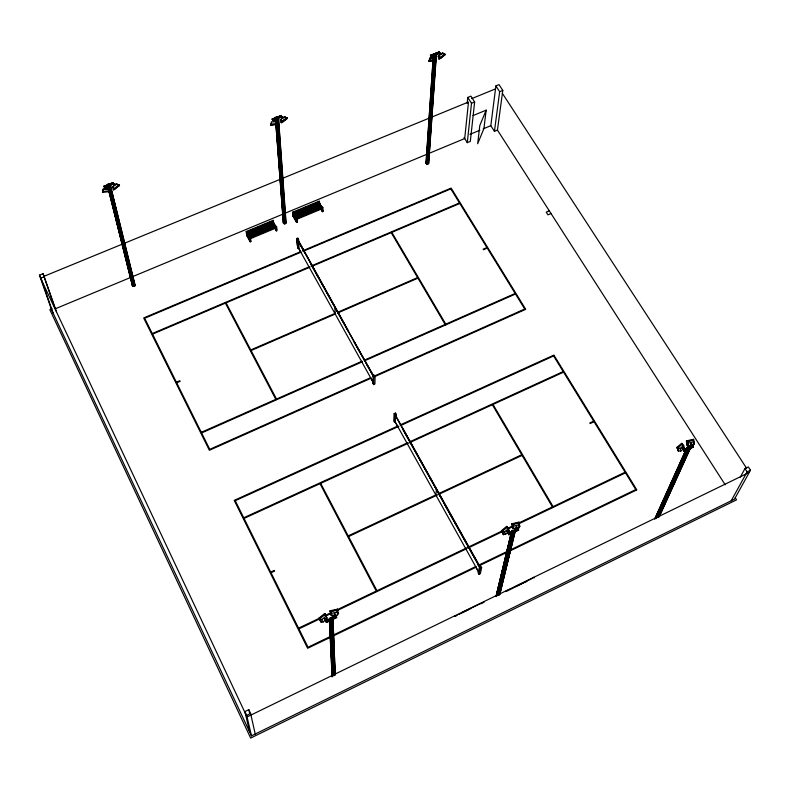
<?xml version="1.0" encoding="UTF-8"?>
<svg xmlns="http://www.w3.org/2000/svg" width="790" height="790" viewBox="0 0 790 790"><rect width="100%" height="100%" fill="white"/><g stroke="black" fill="none" stroke-linecap="round" stroke-linejoin="round"><path stroke-width="1.19" d="M107.302 185.334C109.03 180.574 112.526 188.089 107.618 185.966M104.843 187.062C107.114 187.131 104.379 188.306 104.902 187.349M104.971 187.971L105.751 187.566M105.771 187.892L105.643 186.894M272.876 120.347L272.234 119.033L272.876 120.347L281.665 116.821L281.388 115.942L281.072 115.498L272.214 119.083M372.92 383.377L373.078 375.833L374.421 375.23L375.092 376.445L374.914 383.979L373.581 384.582L372.92 383.377L373.581 383.081M373.581 384.582L373.749 377.037L373.078 375.833M112.921 183.961C115.617 183.616 111.992 184.228 113.543 184.672M113.543 183.468L114.767 185.146L112.387 183.161L114.333 185.453L112.387 183.161M508.948 534.81L508.128 533.25L508.948 534.81L518.596 530.09L517.825 528.638L518.596 530.09M395.997 417.92L396.185 414.286L395.494 413.051L394.141 413.664L393.785 420.942L394.467 422.166L395.138 421.86L395.494 414.908L396.225 416.231M394.467 422.166L394.832 414.898L394.141 413.664M395.494 413.051L395.326 415.589L479.866 567.408L402.732 429.128M519.297 527.681L518.813 523.108L512.414 524.53L512.987 527.819L513.925 528.875L519.297 527.681L518.813 523.108M435.636 59.605L434.905 57.571L430.293 58.006L430.145 60.139L428.861 60.553L428.94 61.324L436.169 60.307L436.09 59.536L429.869 60.139L429.948 60.909L428.94 61.324M428.575 162.345C429.484 164.152 425.958 164.666 425.998 162.78L433.029 60.356M433.197 57.917L433.513 53.947L435.774 53.325M426.146 163.362L433.098 60.04M433.364 58.539L433.513 53.947M426.353 163.609L433.513 60.03M433.68 57.591L433.453 54.263M428.427 137.421L428.595 134.981M426.63 163.806L433.809 60.238M433.977 57.798L433.848 55.152M426.946 163.945L434.174 60.376M434.342 57.947L434.154 55.359M427.301 164.004L434.559 60.445M434.727 58.006C433.453 55.379 436.465 55.991 436.445 54.105L428.674 163.224M427.657 163.984L435.29 55.547M427.992 163.886L435.665 55.448M428.289 163.718L436.08 53.542M428.516 163.49L436.307 53.809M431.508 56.307C430.994 56.831 433.463 56.238 431.666 56.929M431.468 55.241L431.883 58.006L431.409 55.873C432.298 53.799 432.801 61.008 431.784 55.843L431.834 55.201M103.154 189.264L102.838 191.565L103.154 189.264L108.181 188.721L108.813 190.923M467.157 103.411L467.769 97.427L470.909 96.143L474.642 101.979L470.317 141.39L467.285 142.654L464.056 137.519M337.676 614.877L337.192 610.166L330.605 611.638L332.146 616.111L337.676 614.877L337.192 610.166M467.285 142.654L471.502 103.263L467.769 97.427M271.345 122.095L271.098 124.306L271.77 121.917L276.579 121.423L277.32 123.517L276.816 123.724M113.187 182.618L113.809 183.833L104.576 187.536L103.944 186.183L104.576 187.536M689.561 447.426C683.972 445.027 689.038 453.677 690.035 448.157L658.495 517.539M435.863 494.609L436.435 489.83M486.166 110.156L483.934 128.543L477.674 143.74L479.807 125.521L486.166 110.156L473.032 115.577M429.316 60.484L429.602 58.312L430.293 58.006M497.443 130.083L494.441 131.338L490.817 125.679L495.893 85.893L499.004 84.619L502.786 90.416L497.443 130.083L725.19 484.803M494.441 131.338L499.665 91.689L495.893 85.893M499.685 594.653L515.05 531.423L514.191 533.23L512.068 532.845L496.89 596.015M514.616 530.653L512.493 530.268L511.634 532.075M478.256 572.967L479.471 566.874L480.873 566.203L481.624 567.556L480.379 573.639L478.997 574.3L478.256 572.967L478.947 572.632L471.699 559.429L395.138 421.86L397.864 426.768M479.579 569.462L480.014 567.338L444.118 503.605M478.997 574.3L480.221 568.227L479.471 566.874M325.678 620.881L335.967 616.052L336.244 616.526L336.659 617.592L326.477 622.461L325.678 620.881L335.967 616.052M425.998 162.78L426.205 162.217M332.096 676.951L329.361 619.133L330.378 617.671L332.541 618.076M335.108 674.7L332.955 618.886L335.227 674.285M684.268 451.367L683.419 449.875L684.268 451.367L693.403 446.992L693.106 445.935L692.633 445.491L683.36 449.945M335.908 615.983L336.659 617.592M496.229 595.709L511.653 531.226M496.16 596.104L511.012 534.03M496.11 596.549L511.831 530.831M496.367 596.252L511.258 534.089M496.643 595.68L511.801 532.49M498.717 587.661L499.576 584.077M501.867 574.508L502.736 570.923M504.168 564.939L505.886 557.77M508.187 548.201L509.046 544.616M511.347 535.047L512.206 531.463M497.493 595.087L512.433 533.132M497.878 595.255L512.848 533.319M498.293 595.334L513.303 533.408M498.697 595.305L513.767 533.378M499.379 593.981L514.191 533.23M499.724 593.132L502.351 582.378M502.934 579.988L504.682 572.819M506.143 566.845L513.431 536.983M514.014 534.593L514.883 531.008M499.428 594.949L514.567 532.993M499.922 593.902L515.1 531.848M285.506 221.585C287.53 222.978 283.867 224.982 283.324 222.81L275.858 124.07M275.75 118.846C280.569 120.91 276.915 113.691 275.414 118.243M132.364 284.825C131.575 287.669 136.887 286.108 134.567 284.183M273.212 119.843C272.629 121.374 275.216 119.083 273.3 120.643M273.982 119.764L274.15 120.564M280.914 116.89L282.228 118.382L282.721 118.056L280.638 115.903L280.578 116.673C281.24 118.885 282.356 115.113 281.517 117.592M281.675 116.397L282.109 117.127M654.673 519.099L686.717 447.969M655.127 518.358L687.142 447.288M655.187 518.744L686.233 449.885M686.48 449.283L687.488 447.061M655.848 517.993L686.421 450.28M656.105 518.309L687.201 449.51M656.934 517.45L687.567 449.777M657.31 517.618L687.991 449.964M658.218 516.581L688.436 450.043M658.623 516.551L688.88 450.014M659.196 516.7L690.105 448.562M659.561 515.929L689.897 449.342M281.072 115.498L281.665 116.821M329.805 620.397L331.514 620.95L332.886 619.794M740.289 477.17L744.98 468.559L748.347 466.92L750.5 470.228L734.443 499.211L251.477 735.855L51.755 310.253L39.5 275.137L43.055 273.676L56.515 311.714M731.194 500.801L747.123 471.867L750.5 470.228M438.875 53.246C439.951 55.004 438.46 51.725 440.079 53.384C439.447 53.295 438.223 50.323 439.507 53.216L431.123 56.584L430.471 55.31L431.123 56.584M692.633 445.491L693.403 446.992M684.308 450.34L684.97 449.895L683.765 448.384L682.047 447.999L684.594 450.093M677.543 447.713L682.353 443.546L681.711 443.259L676.902 447.436L678.521 451.436L676.902 447.436M677.919 447.792L682.155 444.118L683.646 445.422L684.318 448.009L680.753 451.1L678.719 450.863L677.919 447.792L680.081 448.513L680.753 451.1M680.081 448.513L683.646 445.422M682.214 448.651L682.333 447.752M682.876 448.651C686.026 448.582 681.503 448.848 683.666 449.372M682.876 448.868L683.834 448.167M683.765 448.384L684.693 450.142M683.35 449.145L684.081 448.394M683.271 449.362L684.239 448.878M683.518 449.451L684.229 448.661M502.509 531.087L504.583 531.907L508.474 528.619L507.14 527.177L502.509 531.087L503.586 534.129L505.491 534.465L509.382 531.176L508.474 528.619M506.795 531.285L508.424 531.739L509.649 533.299L509.037 533.724L506.795 531.285L509.343 533.566M507.022 531.927L508.375 532.233M507.545 531.996C510.567 531.877 506.39 532.025 508.197 532.825M507.575 532.213L508.286 531.413M507.881 532.045L508.503 531.522M507.733 532.49L508.424 531.739M507.98 532.727L508.938 532.243M508.286 532.559L508.908 532.025M501.502 530.712L503.388 534.712L501.502 530.712L506.755 526.278L508.632 530.278M502.085 531.038L507.338 526.594M325.125 619.775C328.561 618.708 323.347 621.295 326.023 619.083M325.934 619.321L326.843 621.207L325.934 619.321L324.404 618.777L326.843 621.207M319.96 618.6L321.935 619.518L326.181 616.012L325.016 614.442L319.96 618.6L321.332 621.602L323.08 622.036L327.327 618.54L324.68 613.484L318.943 618.195L321.135 622.194L318.943 618.195M325.628 620.061L324.404 618.777M325.529 620.298L326.438 619.617M319.476 618.57L325.213 613.85M324.69 619.409L324.739 618.501M438.964 58.144L438.164 56.13L442.716 52.861L444.365 54.263M444.78 53.977L440.099 57.769L440.553 58.391L445.224 54.599L444.78 53.977L443.081 54.806M439.25 55.675L440.247 57.601L438.549 58.42L438.993 59.043L441.798 56.771M438.272 52.535C440.8 52.742 441.067 56.455 438.44 53.078L438.272 52.535L439.586 53.404M438.44 53.078L438.549 52.308M439.092 53.197L439.655 52.752M438.944 53.463L439.645 52.999M439.102 53.7L439.852 52.93M439.309 53.631L440.02 53.167M439.309 53.888L439.862 53.434M439.467 53.927L440.079 53.384M438.164 56.13L442.716 52.861M280.578 116.673L282.514 118.145M281.003 117.098L281.586 116.634M281.289 117.048L281.872 116.584M281.181 117.345L281.763 116.88M281.388 117.266L282.05 116.821M281.378 117.532L282.139 117.029M280.312 119.794L284.785 116.525L286.513 117.937L282.158 121.413L281.181 121.828L280.312 119.794L284.785 116.525M281.971 121.601L286.908 117.661L287.382 118.283L282.445 122.233L281.26 122.727L280.796 122.104L281.971 121.601L282.445 122.233M281.26 122.727L287.382 118.283M284.874 119.922L282.05 122.174L282.82 121.848M516.502 528.54C515.11 526.703 518.793 529.261 516.354 528.046M517.381 528.322L517.144 527.295L517.223 527.848M113.78 188.869L119.004 184.761L119.507 185.403L114.283 189.511L113.523 189.837L113.019 189.205L113.78 188.869L114.283 189.511M113.523 189.837L119.507 185.403M113.049 183.942L113.661 183.458M113.039 184.159L113.859 183.655L104.537 187.408M113.227 184.406L114.165 184.189M113.424 184.386L114.046 183.902M113.424 184.603L114.165 184.109M116.831 183.606L112.96 186.647L114.027 188.662L113.395 188.929L112.427 186.875L116.298 183.843L118.628 185.038L117.996 185.324L116.298 183.843M692.257 445.165C689.433 443.931 693.324 445.639 692 444.178M691.359 445.392L691.171 444.365M284.114 221.506L283.324 222.81M325.826 618.965L326.497 619.814M325.065 619.567L325.727 620.427M105.327 189.047L105.1 187.26M105.722 188.998L105.495 187.22M102.582 191.536L102.532 192.414L109.464 191.605L109.366 190.805L102.582 191.536L102.532 192.414M108.181 188.721L103.046 189.323M683.597 448.078L683.844 448.868M251.477 735.855L246.687 715.414L250.618 713.508L248.811 709.687L244.89 711.593L249.749 732.192M749.295 472.4L247.043 716.955L40.418 277.764M461.597 612.783L480.804 603.432M505.6 591.355L509.975 589.231M515.436 586.565L532.934 578.053M455.583 616.131L454.941 616.447L454.576 615.756M456.008 615.924L457.272 615.311M459.109 614.413L459.958 614.008M460.807 613.593L461.646 613.178M462.496 612.764L463.335 612.359M464.184 611.944L464.885 611.598M465.873 611.124L466.584 610.779M467.562 610.295L468.411 609.89M469.25 609.475L469.951 609.13M480.903 603.797L483.431 602.573M506.459 591.355L507.012 591.088M507.851 590.673L508.543 590.337M509.52 589.863L510.35 589.458M511.179 589.054L512.019 588.649M512.848 588.244L513.678 587.839M514.517 587.434L515.347 587.029M516.176 586.624L517.015 586.22M517.845 585.815L518.675 585.41M519.504 585.005L520.195 584.659M521.173 584.195L521.864 583.85M522.832 583.385L523.523 583.05M524.353 582.645L525.182 582.24M526.012 581.835L526.841 581.43M109.366 190.805L109.464 191.605M330.24 636.543L308.021 647.227L235.252 500.702L398.911 426.294M332.462 635.476L475.787 566.529M478.009 565.462L508.01 551.035M510.231 549.958L635.772 489.573M330.951 637.066L307.646 648.284L234.225 500.376L397.982 425.948M333.173 635.999L476.34 567.111M479.678 565.502L506.311 552.684M509.639 551.084L636.829 489.889L553.879 355.095L400.224 424.931M480.221 568.227L481.624 567.556M508.187 533.25L517.904 528.688M508.375 533.408L518.013 528.796M508.483 533.556L518.121 528.945M325.786 620.92L336.046 616.17M508.592 533.734L518.23 529.122M683.607 449.905L692.741 445.53M325.865 621.039L336.145 616.328M683.725 449.994L692.86 445.629M325.964 621.197L336.244 616.526M508.701 533.941L518.339 529.33M683.854 450.132L692.988 445.757M508.8 534.159L518.438 529.547M683.972 450.31L693.106 445.935M326.477 622.461L326.171 621.612L336.352 616.733M326.27 621.829L336.451 616.951M508.879 534.366L518.517 529.754M684.081 450.498L693.215 446.133M326.349 622.036L336.53 617.168M508.928 534.544L518.566 529.932M684.18 450.705L693.314 446.34M684.249 450.912L693.383 446.538M326.468 622.362L336.599 617.346M684.288 451.1L693.423 446.725M684.298 451.248L693.432 446.883M298.551 628.168L320.75 617.563M325.194 615.45L330.743 612.793M337.399 609.613L376.247 591.058L319.99 483.658M502.44 530.801L376.958 590.723L320.681 483.342M507.99 528.145L512.433 526.021M519.089 522.842L552.408 506.933M553.079 506.617L625.107 472.213M298.897 628.86L320.059 618.748M325.618 616.091L331.188 613.435M337.873 610.245L467.038 548.537M469.27 547.47L501.561 532.045M508.246 528.856L512.7 526.732M518.27 524.066L625.492 472.845M270.713 572.098L274.278 570.429L274.614 571.101L271.039 572.77M348.212 535.877L436.09 494.797M438.312 493.76L521.746 454.764M593.685 421.139L589.794 422.956L590.169 423.568L594.06 421.751M348.558 536.538L522.111 455.386M243.725 517.776L407.383 442.874M409.625 441.847L563.191 371.567M244.051 518.428L563.556 372.159M401.152 425.277L554.244 355.678M394.832 414.898L396.185 414.286M112.427 186.875L112.96 186.647M370.619 377.689L209.755 449.352L144.639 318.251L301.138 252.129M373.986 376.188L524.728 309.028M371.152 378.193L209.36 450.29L143.681 317.965L300.24 251.832M373.749 377.037L525.715 309.315L451.13 188.099L302.511 250.874M119.004 184.761L118.233 185.107L118.737 185.739M201.292 432.328L275.819 399.355L225.417 303.143M361.938 361.247L276.5 399.059L226.078 302.866M364.19 360.25L445.135 324.433M445.787 324.147L515.149 293.455M201.598 432.95L362.314 361.82M364.555 360.823L515.495 294.018M118.253 186.164L118.757 185.946M114.273 189.294L114.777 189.077M549.297 210.841L546.236 212.155L547.954 214.85L551.015 213.517M176.407 382.212L179.834 380.731L180.13 381.323L176.703 382.814M250.766 349.96L335.316 313.294M337.577 312.317L417.614 277.606M486.916 247.547L483.164 249.176L483.5 249.729L487.252 248.1M251.072 350.553L335.641 313.867M337.893 312.889L417.94 278.169M271.266 124.109L270.753 125.156L277.853 124.237L277.764 123.447L271.266 124.109L270.753 125.156M285.723 118.164L286.908 117.661M285.812 119.172L286.592 118.846M152.243 333.558L309.828 266.556M312.09 265.598L459.474 202.931M152.529 334.14L309.769 267.277M312.03 266.309L459.8 203.465M440.642 54.382L439.368 53.226M303.409 251.171L451.455 188.622M277.764 123.447L277.231 124.494M434.905 57.571L429.602 58.312M296.615 238.541L297.909 237.988L298.531 239.103L299.045 247.566L297.761 248.109L296.615 238.541L297.761 248.109M297.228 239.647L298.531 239.103M443.664 55.251L445.224 54.599M444.405 55.162L439.823 58.48L440.84 58.055M429.859 61.176L430.51 60.909M438.993 59.043L440.553 58.391M250.242 238.047L250.529 240.624L249.877 240.901L246.905 235.42L246.529 232.092L273.38 220.914L273.083 220.361L246.223 231.539L246.658 235.232L250.223 241.809L250.864 241.543L250.539 238.6L247.191 232.586M292.991 212.747L319.486 201.717L319.18 201.183L292.685 212.204L292.932 215.956L296.566 222.444L297.198 222.178L297.02 219.195L296.714 218.652L296.872 221.269L296.24 221.536L293.209 216.124L292.685 212.204M246.658 235.232L247.3 234.966L247.072 233.001M292.932 215.956L293.564 215.69L293.376 212.698M246.905 235.42L247.556 235.144L247.112 231.845L250.134 237.711L247.151 232.211M293.209 216.124L293.841 215.858L293.564 212.51L296.655 218.682L293.613 213.261M247.25 236.328L247.892 236.062M293.534 217.033L294.166 216.766M249.877 240.901L249.502 237.583L276.401 226.365L277.004 230.621L276.362 230.887L274.821 228.093M296.24 221.536L296.023 218.178L322.557 207.108L322.991 211.404L322.36 211.671L320.779 208.906M250.223 241.809L249.808 238.136L276.697 226.908M296.566 222.444L296.329 218.721L322.863 207.642M250.539 238.6L276.115 227.925L276.362 230.887M297.02 219.195L322.251 208.669L321.945 208.125M321.017 208.965L322.034 210.752L322.675 210.495L322.557 207.108M469.951 134.349L479.866 130.232M483.154 128.869L490.817 125.679M52.12 308.732L49.849 309.68L250.657 738.067L736.557 499.853L735.223 497.779M427.42 154.05L55.152 308.851L43.055 273.676M429.434 153.211L464.698 138.546L468.51 102.009L431.982 117.009M434.589 60.721L435.26 60.445M43.845 276.362L122.608 244.021M124.889 243.083L429.691 117.947M53.098 313.136L40.892 278.09L44.447 276.628M471.502 103.263L474.642 101.979M499.665 91.689L502.786 90.416M471.729 98.632L495.518 88.865M113.207 182.49L103.964 186.322L113.316 182.648M439.013 51.972L430.432 55.369L439.102 52.061M104.162 186.489L113.395 182.786M104.241 186.667L113.474 182.964M272.214 119.181L281.22 115.646M430.797 55.557L439.191 52.189M272.51 119.31L281.299 115.775M430.886 55.715L439.279 52.347M104.329 186.855L113.562 183.152M430.975 55.902L439.359 52.525M104.408 187.052L113.642 183.349M272.59 119.478L281.388 115.942M104.478 187.24L113.711 183.537M272.678 119.665L281.477 116.13M431.044 56.09L439.428 52.723L439.507 53.216M272.757 119.853L281.546 116.328M431.093 56.278L439.477 52.91M272.817 120.041L281.605 116.515M431.113 56.446L439.507 53.078M272.856 120.208L281.645 116.683M511.762 523.77L519.01 522.15L519.178 522.664L511.93 524.284L511.762 523.77L512.611 528.263L512.443 527.74M512.414 524.53L513.441 526.11L518.823 524.915M516.206 526.575L516.986 529.715M516.324 527.266L516.63 526.476M516.265 527.513L517.144 527.295M516.295 527.72L517.213 527.483M517.035 529.675L517.015 527.641M337.449 609.149L337.547 609.722L330.072 611.401L329.983 610.818L337.449 609.149L338.535 613.672L338.446 613.099M330.605 611.638L331.445 613.366L336.984 612.132M334.565 615.094L334.802 613.702L334.99 617.099M334.288 614.817C336.659 614.018 334.308 617.444 334.308 614.817C334.081 616.338 335.957 615.914 335.177 614.62M334.318 615.025L335.246 614.817M334.387 615.351L335.325 615.153M686.441 440.889L687.083 445.363L686.441 440.889L693.492 439.319L694.114 443.792M686.688 441.353L693.739 439.783M687.142 441.61L693.353 440.228L693.827 444.671L688.604 445.837L687.468 444.918L687.142 441.61L688.337 443.052L688.604 445.837M688.337 443.052L693.561 441.887M690.944 443.536L692.386 446.36L690.944 443.536L691.448 445.066M691.013 444.237L691.862 444.977M691.26 444.523L692.099 444.336M691.112 444.612L691.951 444.424M691.359 444.819L692.188 444.632M691.171 444.928L692.01 444.74M691.418 445.135L692.247 444.948M104.961 186.766L105.307 186.104L105.514 187.605M104.873 187.092L105.672 187.003M104.863 187.299L105.712 187.26M104.942 187.862L105.771 187.813M273.212 118.974L274.002 121.778L273.597 118.934M273.212 120.09L273.982 120.011M273.35 120.1L274.12 120.021M273.251 120.396L274.15 120.327M271.355 124.899L277.853 124.237M429.948 60.909L436.169 60.307M431.528 56.06L432.456 56.218M431.538 56.604L432.486 56.515M431.597 56.841L432.466 56.761M682.047 447.999L683.636 448.898M326.339 617.108L326.863 617.474M280.341 116.14L282.425 118.293M508.217 530.218L509.382 531.176M112.703 182.925L113.849 183.922M508.602 532.193L508.197 531.68M432.397 55.981L432.406 56.86M502.361 93.338L746.599 468.263M744.98 468.559L747.123 471.867M450.833 188.889L525.083 309.601M553.602 355.974L636.167 490.205M391.82 232.379L446.123 324.729M493.009 404.46L553.454 507.259M391.188 232.645L445.481 325.006M492.348 404.757L552.783 507.575M533.773 577.194L534.159 577.865M318.864 202.368L321.935 207.75M321.431 207.227L318.844 201.983L321.915 207.375L322.034 210.752M318.212 202.25L321.283 207.642M318.084 202.299L321.155 207.691M320.118 206.012L322.675 210.495M320.888 207.721L322.991 211.404M317.323 202.625L320.513 207.958M316.681 202.882L319.752 208.274M316.553 202.941L319.624 208.333M315.921 203.208L318.992 208.6M315.793 203.257L318.864 208.649M315.151 203.524L318.222 208.916M315.022 203.573L318.094 208.965M314.39 203.84L317.462 209.232M314.262 203.889L317.333 209.291M313.63 204.156L316.691 209.557M313.502 204.215L316.563 209.607M312.86 204.482L315.931 209.873M312.731 204.531L315.803 209.923M311.971 204.847L315.161 210.189M311.329 205.114L314.39 210.515M311.201 205.163L314.272 210.565M310.569 205.43L313.63 210.831M310.44 205.489L313.502 210.881M309.799 205.756L312.86 211.147M309.67 205.805L312.731 211.207M309.038 206.072L312.099 211.473M308.91 206.121L311.971 211.523M308.268 206.388L311.329 211.789M308.14 206.437L311.201 211.848M373.601 375.922L354.226 341.645M373.137 375.487L354.236 342.347M367.103 365.158L373.591 376.583L297.771 239.795L348.005 330.951M480.113 566.805L395.356 414.977M307.507 206.703L310.559 212.115M307.379 206.763L310.431 212.164M306.609 207.079L309.799 212.431M305.977 207.345L309.028 212.747M305.849 207.395L308.9 212.806M305.207 207.661L308.258 213.073M305.078 207.721L308.13 213.122M304.436 207.977L307.498 213.389M304.308 208.037L307.369 213.448M303.676 208.303L306.727 213.715M303.548 208.353L306.599 213.764M302.906 208.619L305.957 214.031M302.777 208.679L305.829 214.08M302.135 208.935L305.187 214.347M302.007 208.994L305.059 214.406M301.247 209.311L304.426 214.673M300.605 209.577L303.656 214.989M300.476 209.636L303.528 215.048M299.835 209.893L302.886 215.315M299.706 209.952L302.758 215.364M298.946 210.268L302.116 215.631M298.304 210.535L301.346 215.956M298.176 210.594L301.217 216.006M297.534 210.861L300.575 216.272M297.405 210.91L300.457 216.332M296.764 211.177L299.815 216.598M360.783 353.663L310.569 263.801M347.985 330.25L297.899 239.745L298.403 247.833L372.989 382.005M296.635 211.226L299.687 216.648M295.993 211.493L299.045 216.914M295.865 211.552L298.916 216.974M295.233 211.819L298.274 217.24M295.104 211.868L298.146 217.29M294.463 212.135L297.504 217.556M294.334 212.194L297.376 217.615M293.584 212.885L296.625 218.307M296.023 218.178L296.329 218.721M293.841 215.858L296.872 221.269M293.564 215.69L297.198 222.178M444.059 503.082L402.791 428.536M298.403 247.833L300.852 252.247M370.925 378.301L373.048 382.123M475.975 567.289L478.947 572.632M483.747 601.545L484.132 602.227M272.807 221.921L275.819 227.382M272.096 221.447L275.108 226.908M271.967 221.496L274.979 226.957M275.029 228.162L276.036 229.969L275.848 227.747M271.187 221.822L274.328 227.224M270.545 222.089L273.557 227.55M270.417 222.148L273.429 227.599M269.775 222.415L272.777 227.875M269.637 222.464L272.649 227.925M268.867 222.79L272.007 228.201M268.225 223.056L271.227 228.517M268.096 223.116L271.098 228.577M267.445 223.382L270.457 228.843M267.316 223.432L270.328 228.903M266.674 223.698L269.676 229.169M266.546 223.758L269.548 229.219M265.894 224.024L268.906 229.495M265.766 224.083L268.768 229.544M265.124 224.35L268.126 229.811M264.996 224.4L267.998 229.87M264.344 224.666L267.346 230.137M264.216 224.725L267.218 230.196M263.574 224.992L266.576 230.463M263.445 225.051L266.447 230.522M297.949 240.456L304.624 252.672M262.665 225.367L265.796 230.789M262.013 225.644L265.015 231.114M261.885 225.693L264.887 231.164M261.243 225.96L264.245 231.44M261.115 226.019L264.107 231.49M260.463 226.286L263.465 231.756M260.335 226.335L263.337 231.816M259.693 226.612L262.685 232.082M259.554 226.661L262.557 232.142M258.913 226.928L261.905 232.408M258.784 226.987L261.776 232.467M258.132 227.253L261.135 232.734M258.004 227.313L260.996 232.783M257.362 227.579L260.354 233.06M257.224 227.629L260.226 233.109M256.582 227.905L259.574 233.386M256.454 227.955L259.446 233.435M255.802 228.231L258.794 233.712M255.674 228.28L258.666 233.761M255.022 228.547L258.014 234.038M254.894 228.606L257.886 234.087M254.252 228.873L257.234 234.353M254.113 228.932L257.106 234.413M253.472 229.199L256.464 234.679M253.343 229.248L256.325 234.739M252.563 229.574L255.684 235.005M251.911 229.841L254.903 235.331M251.783 229.9L254.775 235.39M251.131 230.167L254.123 235.657M251.003 230.226L253.995 235.716M250.361 230.492L253.343 235.983M250.223 230.552L253.215 236.042M249.581 230.818L252.563 236.309M249.452 230.868L252.435 236.368M248.672 231.194L251.783 236.635M248.02 231.47L251.003 236.961M247.892 231.519L250.874 237.01M246.223 231.539L246.529 232.092M249.502 237.583L249.808 238.136M247.556 235.144L250.529 240.624M247.3 234.966L250.864 241.543M281.122 119.438L282.158 121.413M39.5 275.137L40.892 278.09M244.89 711.593L246.687 715.414M321.935 619.518L323.08 622.036M324.68 613.484L326.379 617.434M280.638 115.903L280.865 116.446M507.101 531.028L507.328 531.66M504.583 531.907L505.491 534.465M507.14 527.177L507.861 529.211M519.682 526.13L519.86 526.644L519.01 522.15M682.353 443.546L683.083 446.33M331.445 613.366L332.146 616.111M329.983 610.818L331.079 615.341L330.99 614.768M334.358 613.8L334.535 614.492M107.618 184.327L133.155 286.405M107.914 186.193L132.829 286.266M107.41 184.643L108.507 189.541M109.198 191.802L132.562 286.049M107.41 185.67L132.374 285.773M109.504 183.803L110.383 187.388M122.164 235.114L123.052 238.698M124.524 244.663L125.403 248.248M109.859 186.085L134.586 286.168M109.494 186.282L134.261 286.345M109.099 186.4L133.895 286.454M108.674 186.42L133.52 286.474M110.156 184.189L135.13 285.309M110.156 185.156L135.031 285.625M110.156 185.828L134.843 285.921M248.811 709.687L249.591 713.133M250.618 713.508L255.219 734.019M513.441 526.11L513.925 528.875M104.902 186.144L105.119 187.645M334.802 613.702L335.138 615.41M693.827 444.671L693.353 440.228M693.492 439.319L693.778 442.321M691.359 443.447L691.428 444.138M105.307 186.104L105.366 186.726M273.38 220.914L273.577 223.145M273.083 220.361L273.32 223.155M276.401 226.365L276.678 229.702M275.671 117.285L276.026 122.529M276.214 124.998L283.64 223.373M275.532 118.569L275.848 122.509M275.996 124.711L283.432 223.106M275.483 119.142L275.69 121.937M277.596 119.152L285.299 223.659M277.211 119.26L284.953 223.758M276.806 119.28L284.588 223.777M276.411 119.211L284.232 223.718M276.056 119.063L283.906 223.58M278.475 117.749L286.099 222.661M278.406 118.411L285.862 223.244M277.942 118.964L285.615 223.481M329.46 618.688L332.156 676.131M330.161 620.693L332.679 675.529M329.667 618.274L332.353 675.252M331.04 620.98L333.479 675.796M330.576 620.9L333.054 675.707M332.363 620.545L334.664 675.391M331.968 620.802L334.308 675.628M331.514 620.95L333.854 674.542M332.679 620.199L334.95 675.075M332.995 629.087L333.459 640.098M333.755 647.445L334.219 658.455M334.575 667.017L334.881 674.354M319.486 201.717L319.604 205.124M319.18 201.183L319.249 203.07M322.251 208.669L322.36 211.671M334.97 307.616L335.108 313.373M275.75 226.631L272.738 221.18L275.75 226.631"/></g></svg>
